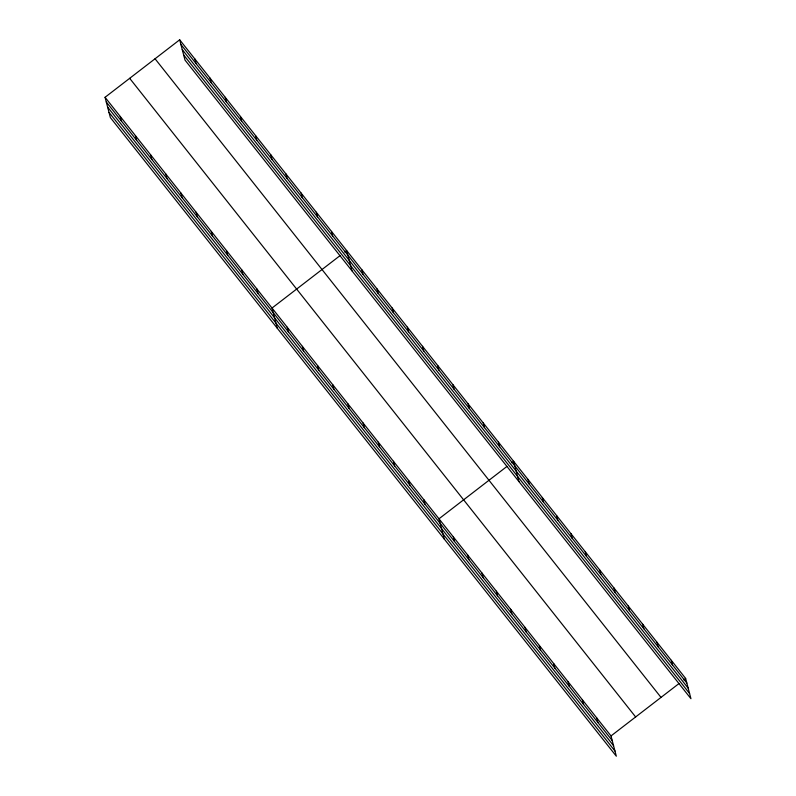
<?xml version="1.0" encoding="UTF-8"?>
<svg xmlns="http://www.w3.org/2000/svg" width="796" height="796" viewBox="0 0 796 796"><rect width="100%" height="100%" fill="white"/><g stroke="black" fill="none" stroke-linecap="round" stroke-linejoin="round"><path stroke-width="1.19" d="M105.052 97.301L611.01 735.932L616.323 756.2L110.365 117.569L105.052 97.301L179.677 39.8L685.635 678.431L690.948 698.699L184.99 60.068L179.677 39.8M340.011 255.655L272.013 308.052L277.336 328.32M344.748 252.004L346.638 250.551L351.961 270.809M506.982 466.406L438.984 518.803L444.297 539.061M511.719 462.755L513.609 461.302L518.922 481.56M611.01 735.932L679.008 683.545M683.744 679.893L685.635 678.431M180.881 44.417L686.848 683.048M182.234 49.581L688.202 688.212M183.637 54.904L689.595 693.535M155.051 58.775L661.008 697.405M129.678 78.326L635.636 716.957M106.256 101.918L612.223 740.549M107.609 107.082L613.577 745.713M109.012 112.405L614.97 751.036M671.297 660.342L672.511 664.949M656.969 642.243L658.173 646.859M642.631 624.144L643.845 628.76M628.293 606.055L629.507 610.671M613.955 587.955L615.169 592.572M599.627 569.866L600.831 574.483M585.289 551.767L586.493 556.384M570.951 533.678L572.165 538.285M556.613 515.579L557.827 520.196M542.285 497.49L543.489 502.097M596.672 717.843L597.886 722.46M527.947 479.391L529.151 484.008M582.344 699.744L583.548 704.361M568.006 681.655L569.21 686.261M498.425 442.138L499.639 446.755M553.668 663.556L554.882 668.172M483.252 422.975L484.465 427.591M539.33 645.466L540.544 650.073M468.068 403.821L469.282 408.438M525.002 627.367L526.206 631.984M452.894 384.657L454.108 389.274M510.664 609.278L511.868 613.885M437.71 365.503L438.924 370.12M496.326 591.179L497.54 595.796M422.537 346.34L423.751 350.956M481.988 573.08L483.202 577.697M467.65 554.991L468.864 559.608M407.353 327.186L408.567 331.803M453.322 536.892L454.526 541.509M392.179 308.022L393.383 312.639M376.996 288.868L378.209 293.485M423.8 499.639L425.014 504.256M361.822 269.705L363.026 274.322M408.627 480.486L409.84 485.092M393.443 461.322L394.657 465.939M331.464 231.387L332.668 236.004M378.269 442.168L379.483 446.775M316.281 212.234L317.495 216.84M363.085 423.004L364.299 427.621M301.107 193.07L302.311 197.687M347.912 403.851L349.116 408.457M285.923 173.916L287.137 178.523M332.728 384.687L333.942 389.304M270.749 154.752L271.953 159.369M317.554 365.533L318.758 370.14M255.566 135.599L256.78 140.205M302.371 346.369L303.584 350.986M240.392 116.435L241.596 121.052M287.197 327.216L288.401 331.823M225.208 97.281L226.422 101.888M210.035 78.117L211.239 82.734M256.839 288.888L258.043 293.505M194.851 58.964L196.065 63.571M241.656 269.735L242.87 274.351M226.482 250.571L227.686 255.188M211.298 231.417L212.512 236.034M196.124 212.253L197.328 216.87M180.941 193.1L182.155 197.716M165.767 173.936L166.971 178.553M150.583 154.782L151.797 159.399M135.41 135.619L136.614 140.235M120.226 116.465L121.44 121.072"/></g></svg>
